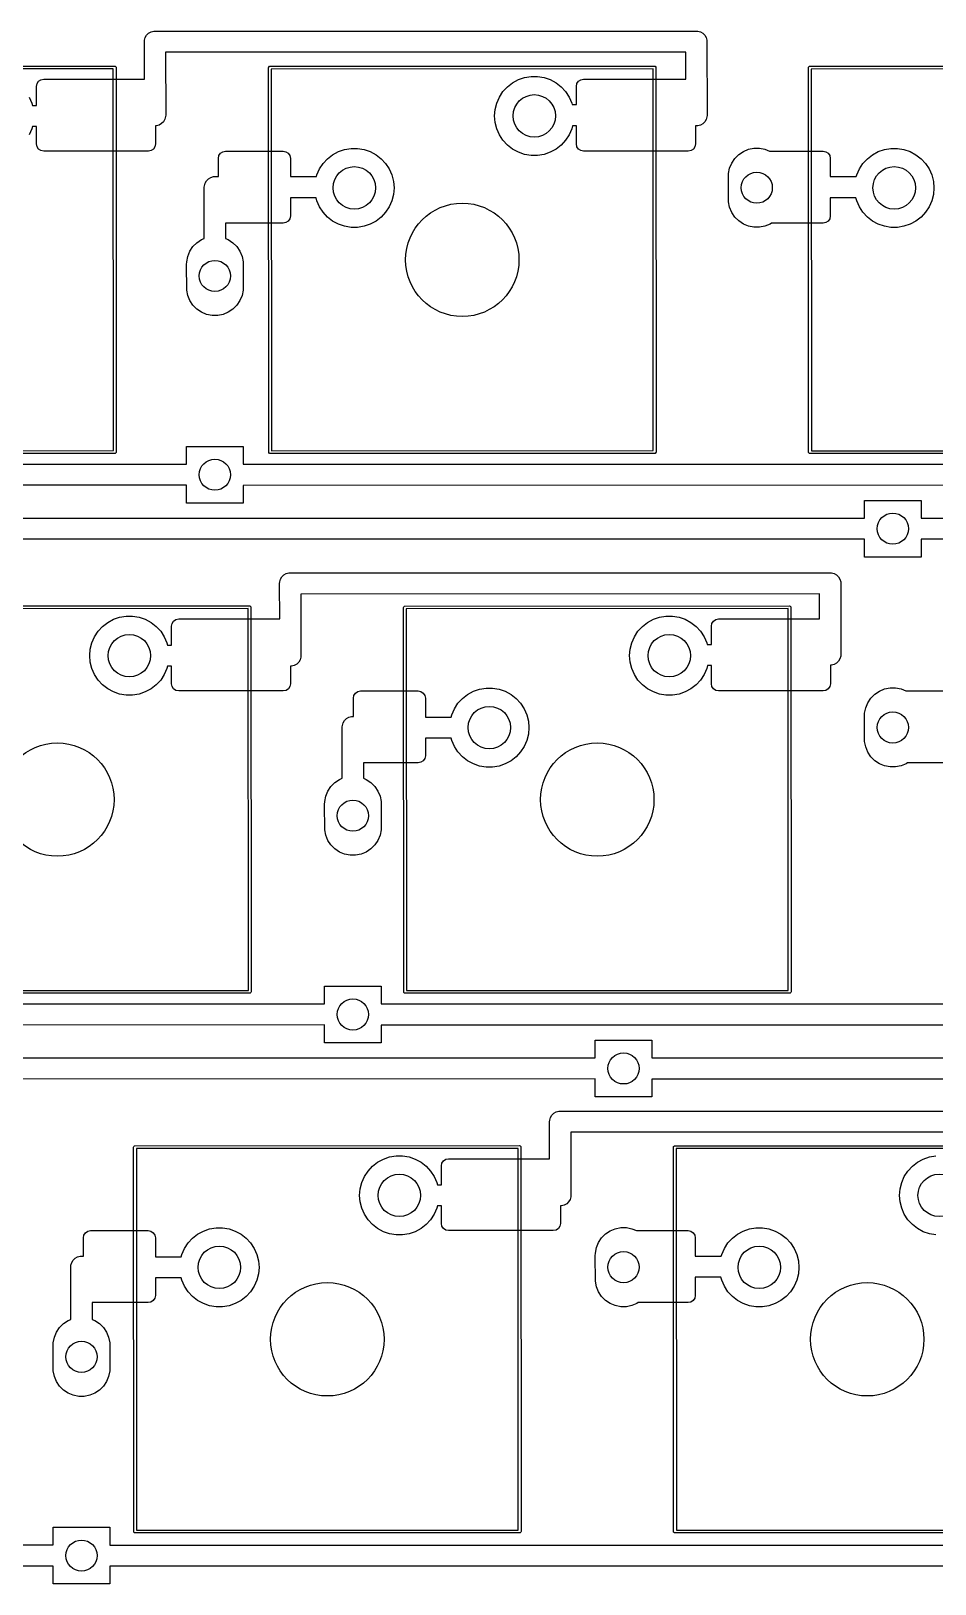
# Model space of a CAD drawing. Extents: x 12 to 499, y -206 to -17.
# Drawn here: x 262.6 to 294.5, y -113.8 to -59 of the extents above; entities that cross this region are included whole.
import ezdxf

# ---------------------------------------------------------------- set-up
doc = ezdxf.new("R2010")
doc.units = 0
doc.layers.add('BLACK', color=7, linetype='CONTINUOUS')

msp = doc.modelspace()

# ---------------------------------------------------------------- linework, layer by layer
at = {"layer": 'BLACK', "linetype": 'CONTINUOUS'}
for p, q in [((266.659603, -59.246494), (266.70855, -59.161714)), ((266.70855, -59.161714), (266.777772, -59.092492)), ((266.777772, -59.092492), (266.862552, -59.043545)), ((266.862552, -59.043545), (266.957111, -59.018208)), ((266.957111, -59.018208), (286.106058, -59.015)), ((286.106058, -59.015), (286.155005, -59.018208)), ((286.155005, -59.018208), (286.249564, -59.043545)), ((286.249564, -59.043545), (286.334344, -59.092492)), ((286.334344, -59.092492), (286.403566, -59.161714)), ((286.403566, -59.161714), (286.452513, -59.246494)), ((266.631058, -59.39), (266.634266, -59.341053)), ((266.632666, -60.715004), (266.631058, -59.39)), ((266.634266, -59.341053), (266.659603, -59.246494)), ((286.452513, -59.246494), (286.47785, -59.341053)), ((286.47785, -59.341053), (286.481058, -61.99)), ((251.991856, -60.25881), (265.58099, -60.255004)), ((265.58099, -60.255004), (265.600124, -60.25881)), ((265.600124, -60.25881), (265.627184, -60.28587)), ((265.627184, -60.28587), (265.63099, -73.875004)), ((285.731508, -59.761862), (267.378364, -59.764937)), ((267.378364, -59.764937), (267.381058, -61.985004)), ((271.01098, -60.305004), (271.014786, -60.28587)), ((271.014786, -60.28587), (271.041846, -60.25881)), ((271.041846, -60.25881), (284.63098, -60.255004)), ((284.63098, -60.255004), (284.650114, -60.25881)), ((284.650114, -60.25881), (284.677174, -60.28587)), ((284.677174, -60.28587), (284.68098, -73.875004)), ((285.732663, -60.715004), (285.731508, -59.761862)), ((290.06096, -60.305004), (290.064766, -60.28587)), ((290.064766, -60.28587), (290.091826, -60.25881)), ((290.091826, -60.25881), (303.68096, -60.255004)), ((265.531002, -60.351217), (252.057203, -60.354991)), ((262.841325, -60.871802), (262.896385, -60.789399)), ((262.896385, -60.789399), (262.978788, -60.734339)), ((262.978788, -60.734339), (263.07599, -60.715004)), ((263.07599, -60.715004), (266.632666, -60.715004)), ((265.534776, -73.825016), (265.531002, -60.351217)), ((271.014786, -73.894138), (271.01098, -60.305004)), ((284.580992, -60.351217), (271.107193, -60.354991)), ((271.107193, -60.354991), (271.110967, -73.82879)), ((279.437786, -60.979991), (279.620253, -60.837971)), ((279.620253, -60.837971), (279.823606, -60.727921)), ((279.823606, -60.727921), (280.0423, -60.652844)), ((280.0423, -60.652844), (280.270369, -60.614786)), ((280.270369, -60.614786), (280.501591, -60.614786)), ((280.501591, -60.614786), (280.72966, -60.652844)), ((280.72966, -60.652844), (280.948354, -60.727921)), ((280.948354, -60.727921), (281.151707, -60.837971)), ((281.151707, -60.837971), (281.334174, -60.979991)), ((281.891315, -60.871802), (281.946375, -60.789399)), ((281.946375, -60.789399), (282.028778, -60.734339)), ((282.028778, -60.734339), (282.12598, -60.715004)), ((282.12598, -60.715004), (285.732663, -60.715004)), ((284.584766, -73.825016), (284.580992, -60.351217)), ((290.064766, -73.894138), (290.06096, -60.305004)), ((303.630972, -60.351217), (290.157173, -60.354991)), ((290.157173, -60.354991), (290.160947, -73.82879)), ((262.567253, -61.343678), (262.660134, -61.555425)), ((262.82199, -60.969004), (262.841325, -60.871802)), ((262.82199, -61.636847), (262.82199, -60.969004)), ((279.061836, -61.555425), (279.154717, -61.343678)), ((279.154717, -61.343678), (279.281183, -61.150106)), ((279.281183, -61.150106), (279.437786, -60.979991)), ((281.334174, -60.979991), (281.490777, -61.150106)), ((281.490777, -61.150106), (281.617243, -61.343678)), ((281.617243, -61.343678), (281.710124, -61.555425)), ((281.87198, -60.969004), (281.891315, -60.871802)), ((281.87198, -61.61187), (281.87198, -60.969004)), ((262.660134, -61.555425), (262.680784, -61.636973)), ((262.680784, -61.636973), (262.82199, -61.636847)), ((278.98598, -62.010004), (279.005074, -61.779572)), ((279.005074, -61.779572), (279.061836, -61.555425)), ((281.710124, -61.555425), (281.724451, -61.612001)), ((281.724451, -61.612001), (281.87198, -61.61187)), ((262.660134, -62.464583), (262.567253, -62.67633)), ((262.680588, -62.383809), (262.660134, -62.464583)), ((262.82199, -62.383683), (262.680588, -62.383809)), ((262.82199, -63.001004), (262.82199, -62.383683)), ((267.055005, -62.356796), (267.02199, -62.356845)), ((267.02199, -62.356845), (267.02199, -63.001004)), ((267.149564, -62.331459), (267.055005, -62.356796)), ((267.234344, -62.282512), (267.149564, -62.331459)), ((267.303566, -62.21329), (267.234344, -62.282512)), ((267.352513, -62.12851), (267.303566, -62.21329)), ((267.37785, -62.033951), (267.352513, -62.12851)), ((267.381058, -61.985004), (267.37785, -62.033951)), ((279.005074, -62.240436), (278.98598, -62.010004)), ((279.061836, -62.464583), (279.005074, -62.240436)), ((279.154717, -62.67633), (279.061836, -62.464583)), ((281.710124, -62.464583), (281.617243, -62.67633)), ((281.736905, -62.358825), (281.710124, -62.464583)), ((281.87198, -62.358705), (281.736905, -62.358825)), ((281.87198, -63.001004), (281.87198, -62.358705)), ((286.155005, -62.361792), (286.07198, -62.361914)), ((286.07198, -62.361914), (286.07198, -63.001004)), ((286.249564, -62.336455), (286.155005, -62.361792)), ((286.334344, -62.287508), (286.249564, -62.336455)), ((286.403566, -62.218286), (286.334344, -62.287508)), ((286.452513, -62.133506), (286.403566, -62.218286)), ((286.47785, -62.038947), (286.452513, -62.133506)), ((286.481058, -61.99), (286.47785, -62.038947)), ((262.841325, -63.098206), (262.82199, -63.001004)), ((267.02199, -63.001004), (267.002655, -63.098206)), ((279.281183, -62.869902), (279.154717, -62.67633)), ((279.437786, -63.040017), (279.281183, -62.869902)), ((281.490777, -62.869902), (281.334174, -63.040017)), ((281.617243, -62.67633), (281.490777, -62.869902)), ((281.891315, -63.098206), (281.87198, -63.001004)), ((286.07198, -63.001004), (286.052645, -63.098206)), ((262.896385, -63.180609), (262.841325, -63.098206)), ((262.978788, -63.235669), (262.896385, -63.180609)), ((263.07599, -63.255004), (262.978788, -63.235669)), ((266.76799, -63.255004), (263.07599, -63.255004)), ((266.865192, -63.235669), (266.76799, -63.255004)), ((266.947595, -63.180609), (266.865192, -63.235669)), ((267.002655, -63.098206), (266.947595, -63.180609)), ((269.23998, -63.509004), (269.259315, -63.411802)), ((269.23998, -64.152827), (269.23998, -63.509004)), ((269.259315, -63.411802), (269.314375, -63.329399)), ((269.314375, -63.329399), (269.396778, -63.274339)), ((269.396778, -63.274339), (269.49398, -63.255004)), ((269.49398, -63.255004), (271.52598, -63.255004)), ((271.52598, -63.255004), (271.623182, -63.274339)), ((271.623182, -63.274339), (271.705585, -63.329399)), ((271.705585, -63.329399), (271.760645, -63.411802)), ((271.760645, -63.411802), (271.77998, -63.509004)), ((271.77998, -63.509004), (271.77998, -64.152028)), ((272.931183, -63.690106), (273.087786, -63.519991)), ((273.087786, -63.519991), (273.270253, -63.377971)), ((273.270253, -63.377971), (273.473606, -63.267921)), ((273.473606, -63.267921), (273.6923, -63.192844)), ((273.6923, -63.192844), (273.920369, -63.154786)), ((273.920369, -63.154786), (274.151591, -63.154786)), ((274.151591, -63.154786), (274.37966, -63.192844)), ((274.37966, -63.192844), (274.598354, -63.267921)), ((274.598354, -63.267921), (274.801707, -63.377971)), ((274.801707, -63.377971), (274.984174, -63.519991)), ((274.984174, -63.519991), (275.140777, -63.690106)), ((279.620253, -63.182037), (279.437786, -63.040017)), ((279.823606, -63.292087), (279.620253, -63.182037)), ((280.0423, -63.367164), (279.823606, -63.292087)), ((280.270369, -63.405222), (280.0423, -63.367164)), ((280.501591, -63.405222), (280.270369, -63.405222)), ((280.72966, -63.367164), (280.501591, -63.405222)), ((280.948354, -63.292087), (280.72966, -63.367164)), ((281.151707, -63.182037), (280.948354, -63.292087)), ((281.334174, -63.040017), (281.151707, -63.182037)), ((281.946375, -63.180609), (281.891315, -63.098206)), ((282.028778, -63.235669), (281.946375, -63.180609)), ((282.12598, -63.255004), (282.028778, -63.235669)), ((285.81798, -63.255004), (282.12598, -63.255004)), ((285.915182, -63.235669), (285.81798, -63.255004)), ((285.997585, -63.180609), (285.915182, -63.235669)), ((286.052645, -63.098206), (285.997585, -63.180609)), ((287.352537, -63.672603), (287.461448, -63.509607)), ((287.461448, -63.509607), (287.600065, -63.37099)), ((287.600065, -63.37099), (287.763061, -63.262079)), ((287.763061, -63.262079), (287.944173, -63.18706)), ((287.944173, -63.18706), (288.136441, -63.148815)), ((288.136441, -63.148815), (288.332475, -63.148815)), ((288.332475, -63.148815), (288.524743, -63.18706)), ((288.524743, -63.18706), (288.688774, -63.255004)), ((288.688774, -63.255004), (290.57596, -63.255004)), ((290.57596, -63.255004), (290.673162, -63.274339)), ((290.673162, -63.274339), (290.755565, -63.329399)), ((290.755565, -63.329399), (290.810625, -63.411802)), ((290.810625, -63.411802), (290.82996, -63.509004)), ((290.82996, -63.509004), (290.82996, -64.152028)), ((291.981163, -63.690106), (292.137766, -63.519991)), ((292.137766, -63.519991), (292.320233, -63.377971)), ((292.320233, -63.377971), (292.523586, -63.267921)), ((292.523586, -63.267921), (292.74228, -63.192844)), ((292.74228, -63.192844), (292.970349, -63.154786)), ((292.970349, -63.154786), (293.201571, -63.154786)), ((293.201571, -63.154786), (293.42964, -63.192844)), ((293.42964, -63.192844), (293.648334, -63.267921)), ((293.648334, -63.267921), (293.851687, -63.377971)), ((293.851687, -63.377971), (294.034154, -63.519991)), ((294.034154, -63.519991), (294.190757, -63.690106)), ((272.69771, -64.151204), (272.711836, -64.095425)), ((272.711836, -64.095425), (272.804717, -63.883678)), ((272.804717, -63.883678), (272.931183, -63.690106)), ((275.140777, -63.690106), (275.267243, -63.883678)), ((275.267243, -63.883678), (275.360124, -64.095425)), ((275.360124, -64.095425), (275.416886, -64.319572)), ((287.234458, -64.144), (287.239273, -64.045983)), ((287.239273, -64.045983), (287.277518, -63.853715)), ((287.277518, -63.853715), (287.352537, -63.672603)), ((291.74769, -64.151204), (291.761816, -64.095425)), ((291.761816, -64.095425), (291.854697, -63.883678)), ((291.854697, -63.883678), (291.981163, -63.690106)), ((294.190757, -63.690106), (294.317223, -63.883678)), ((294.317223, -63.883678), (294.410104, -64.095425)), ((294.410104, -64.095425), (294.466866, -64.319572)), ((268.741058, -64.525004), (268.744266, -64.476057)), ((268.742883, -66.336393), (268.741058, -64.525004)), ((268.744266, -64.476057), (268.769603, -64.381498)), ((268.769603, -64.381498), (268.81855, -64.296718)), ((268.81855, -64.296718), (268.887772, -64.227496)), ((268.887772, -64.227496), (268.972552, -64.178549)), ((268.972552, -64.178549), (269.067111, -64.153212)), ((269.067111, -64.153212), (269.23998, -64.152827)), ((271.77998, -64.152028), (272.69771, -64.151204)), ((275.416886, -64.319572), (275.43598, -64.550004)), ((275.43598, -64.550004), (275.416886, -64.780436)), ((287.239273, -65.042017), (287.234458, -64.144)), ((290.82996, -64.152028), (291.74769, -64.151204)), ((294.466866, -64.319572), (294.48596, -64.550004)), ((294.48596, -64.550004), (294.466866, -64.780436)), ((272.684858, -64.898052), (271.77998, -64.898864)), ((271.77998, -64.898864), (271.77998, -65.541004)), ((272.711836, -65.004583), (272.684858, -64.898052)), ((272.804717, -65.21633), (272.711836, -65.004583)), ((272.931183, -65.409902), (272.804717, -65.21633)), ((275.267243, -65.21633), (275.140777, -65.409902)), ((275.360124, -65.004583), (275.267243, -65.21633)), ((275.416886, -64.780436), (275.360124, -65.004583)), ((287.277518, -65.234285), (287.239273, -65.042017)), ((291.734838, -64.898052), (290.82996, -64.898864)), ((290.82996, -64.898864), (290.82996, -65.541004)), ((291.761816, -65.004583), (291.734838, -64.898052)), ((291.854697, -65.21633), (291.761816, -65.004583)), ((291.981163, -65.409902), (291.854697, -65.21633)), ((294.317223, -65.21633), (294.190757, -65.409902)), ((294.410104, -65.004583), (294.317223, -65.21633)), ((294.466866, -64.780436), (294.410104, -65.004583)), ((271.705585, -65.720609), (271.623182, -65.775669)), ((271.760645, -65.638206), (271.705585, -65.720609)), ((271.77998, -65.541004), (271.760645, -65.638206)), ((273.087786, -65.580017), (272.931183, -65.409902)), ((273.270253, -65.722037), (273.087786, -65.580017)), ((273.473606, -65.832087), (273.270253, -65.722037)), ((274.801707, -65.722037), (274.598354, -65.832087)), ((274.984174, -65.580017), (274.801707, -65.722037)), ((275.140777, -65.409902), (274.984174, -65.580017)), ((287.352537, -65.415397), (287.277518, -65.234285)), ((287.461448, -65.578393), (287.352537, -65.415397)), ((287.600065, -65.71701), (287.461448, -65.578393)), ((287.763061, -65.825921), (287.600065, -65.71701)), ((290.755565, -65.720609), (290.673162, -65.775669)), ((290.810625, -65.638206), (290.755565, -65.720609)), ((290.82996, -65.541004), (290.810625, -65.638206)), ((292.137766, -65.580017), (291.981163, -65.409902)), ((292.320233, -65.722037), (292.137766, -65.580017)), ((292.523586, -65.832087), (292.320233, -65.722037)), ((293.851687, -65.722037), (293.648334, -65.832087)), ((294.034154, -65.580017), (293.851687, -65.722037)), ((294.190757, -65.409902), (294.034154, -65.580017)), ((269.49398, -65.795004), (269.489178, -65.794048)), ((269.489178, -65.794048), (269.489725, -66.336598)), ((271.52598, -65.795004), (269.49398, -65.795004)), ((271.623182, -65.775669), (271.52598, -65.795004)), ((273.6923, -65.907164), (273.473606, -65.832087)), ((273.920369, -65.945222), (273.6923, -65.907164)), ((274.151591, -65.945222), (273.920369, -65.945222)), ((274.37966, -65.907164), (274.151591, -65.945222)), ((274.598354, -65.832087), (274.37966, -65.907164)), ((287.944173, -65.90094), (287.763061, -65.825921)), ((288.136441, -65.939185), (287.944173, -65.90094)), ((288.332475, -65.939185), (288.136441, -65.939185)), ((288.524743, -65.90094), (288.332475, -65.939185)), ((288.705855, -65.825921), (288.524743, -65.90094)), ((288.752125, -65.795004), (288.705855, -65.825921)), ((290.57596, -65.795004), (288.752125, -65.795004)), ((290.673162, -65.775669), (290.57596, -65.795004)), ((292.74228, -65.907164), (292.523586, -65.832087)), ((292.970349, -65.945222), (292.74228, -65.907164)), ((293.201571, -65.945222), (292.970349, -65.945222)), ((293.42964, -65.907164), (293.201571, -65.945222)), ((293.648334, -65.832087), (293.42964, -65.907164)), ((268.159118, -66.968715), (268.234137, -66.787603)), ((268.234137, -66.787603), (268.343048, -66.624607)), ((268.343048, -66.624607), (268.481665, -66.48599)), ((268.481665, -66.48599), (268.644661, -66.377079)), ((268.644661, -66.377079), (268.742883, -66.336393)), ((269.489725, -66.336598), (269.587455, -66.377079)), ((269.587455, -66.377079), (269.750451, -66.48599)), ((269.750451, -66.48599), (269.889068, -66.624607)), ((269.889068, -66.624607), (269.997979, -66.787603)), ((269.997979, -66.787603), (270.072998, -66.968715)), ((268.116058, -67.259), (268.120873, -67.160983)), ((268.120873, -68.157017), (268.116058, -67.259)), ((268.120873, -67.160983), (268.159118, -66.968715)), ((270.072998, -66.968715), (270.111243, -67.160983)), ((270.111243, -67.160983), (270.116058, -68.059)), ((268.159118, -68.349285), (268.120873, -68.157017)), ((268.234137, -68.530397), (268.159118, -68.349285)), ((270.072998, -68.349285), (269.997979, -68.530397)), ((270.111243, -68.157017), (270.072998, -68.349285)), ((270.116058, -68.059), (270.111243, -68.157017)), ((268.343048, -68.693393), (268.234137, -68.530397)), ((268.481665, -68.83201), (268.343048, -68.693393)), ((268.644661, -68.940921), (268.481665, -68.83201)), ((268.825773, -69.01594), (268.644661, -68.940921)), ((269.018041, -69.054185), (268.825773, -69.01594)), ((269.214075, -69.054185), (269.018041, -69.054185)), ((269.406343, -69.01594), (269.214075, -69.054185)), ((269.587455, -68.940921), (269.406343, -69.01594)), ((269.750451, -68.83201), (269.587455, -68.940921)), ((269.889068, -68.693393), (269.750451, -68.83201)), ((269.997979, -68.530397), (269.889068, -68.693393)), ((265.600124, -73.921198), (252.01099, -73.925004)), ((252.060977, -73.82879), (265.534776, -73.825016)), ((265.627184, -73.894138), (265.600124, -73.921198)), ((265.63099, -73.875004), (265.627184, -73.894138)), ((268.116058, -74.299083), (268.116058, -73.674)), ((268.116058, -73.674), (270.116058, -73.674)), ((270.116058, -73.674), (270.116058, -74.302119)), ((271.041846, -73.921198), (271.014786, -73.894138)), ((271.06098, -73.925004), (271.041846, -73.921198)), ((284.650114, -73.921198), (271.06098, -73.925004)), ((271.110967, -73.82879), (284.584766, -73.825016)), ((284.677174, -73.894138), (284.650114, -73.921198)), ((284.68098, -73.875004), (284.677174, -73.894138)), ((290.091826, -73.921198), (290.064766, -73.894138)), ((290.11096, -73.925004), (290.091826, -73.921198)), ((303.700094, -73.921198), (290.11096, -73.925004)), ((290.160947, -73.82879), (303.634746, -73.825016)), ((231.932058, -74.302119), (268.116058, -74.299083)), ((270.116058, -74.302119), (306.233658, -74.299084)), ((268.116058, -75.04588), (231.932058, -75.048916)), ((268.116058, -75.674), (268.116058, -75.04588)), ((306.233658, -75.04588), (270.116058, -75.048915)), ((270.116058, -75.048915), (270.116058, -75.674)), ((292.035058, -76.204084), (292.035058, -75.579)), ((292.035058, -75.579), (294.035058, -75.579)), ((294.035058, -75.579), (294.035058, -76.207119)), ((270.116058, -75.674), (268.116058, -75.674)), ((255.935058, -76.207119), (292.035058, -76.204084)), ((294.035058, -76.207119), (330.109658, -76.204084)), ((292.035058, -76.95088), (255.935058, -76.953915)), ((292.035058, -77.579), (292.035058, -76.95088)), ((330.109658, -76.95088), (294.035058, -76.953915)), ((294.035058, -76.953915), (294.035058, -77.579)), ((294.035058, -77.579), (292.035058, -77.579)), ((271.403466, -78.460453), (271.428803, -78.365894)), ((271.428803, -78.365894), (271.47775, -78.281114)), ((271.47775, -78.281114), (271.546972, -78.211892)), ((271.546972, -78.211892), (271.631752, -78.162945)), ((271.631752, -78.162945), (271.726311, -78.137608)), ((271.726311, -78.137608), (290.825258, -78.1344)), ((290.825258, -78.1344), (290.874205, -78.137608)), ((290.874205, -78.137608), (290.968764, -78.162945)), ((290.968764, -78.162945), (291.053544, -78.211892)), ((291.053544, -78.211892), (291.122766, -78.281114)), ((291.122766, -78.281114), (291.171713, -78.365894)), ((291.171713, -78.365894), (291.19705, -78.460453)), ((271.400258, -78.5094), (271.403466, -78.460453)), ((271.401807, -79.764994), (271.400258, -78.5094)), ((290.450723, -78.881263), (272.147573, -78.884337)), ((272.147573, -78.884337), (272.150258, -81.059994)), ((290.451829, -79.764994), (290.450723, -78.881263)), ((291.19705, -78.460453), (291.200258, -81.024)), ((256.754336, -79.3088), (270.34347, -79.304994)), ((270.293482, -79.401207), (256.819683, -79.404981)), ((270.297256, -92.875006), (270.293482, -79.401207)), ((270.34347, -79.304994), (270.362604, -79.3088)), ((270.362604, -79.3088), (270.389664, -79.33586)), ((270.389664, -79.33586), (270.39347, -92.924994)), ((275.77346, -79.354994), (275.777266, -79.33586)), ((275.777266, -92.944128), (275.77346, -79.354994)), ((275.777266, -79.33586), (275.804326, -79.3088)), ((275.804326, -79.3088), (289.39346, -79.304994)), ((289.343472, -79.401207), (275.869673, -79.404981)), ((275.869673, -79.404981), (275.873447, -92.87878)), ((289.347246, -92.875006), (289.343472, -79.401207)), ((289.39346, -79.304994), (289.412594, -79.3088)), ((289.412594, -79.3088), (289.439654, -79.33586)), ((289.439654, -79.33586), (289.44346, -92.924994)), ((265.150276, -80.029981), (265.332743, -79.887961)), ((265.332743, -79.887961), (265.536096, -79.777911)), ((265.536096, -79.777911), (265.75479, -79.702834)), ((265.75479, -79.702834), (265.982859, -79.664776)), ((265.982859, -79.664776), (266.214081, -79.664776)), ((266.214081, -79.664776), (266.44215, -79.702834)), ((266.44215, -79.702834), (266.660844, -79.777911)), ((266.660844, -79.777911), (266.864197, -79.887961)), ((266.864197, -79.887961), (267.046664, -80.029981)), ((267.58447, -80.018994), (267.603805, -79.921792)), ((267.58447, -80.687342), (267.58447, -80.018994)), ((267.603805, -79.921792), (267.658865, -79.839389)), ((267.658865, -79.839389), (267.741268, -79.784329)), ((267.741268, -79.784329), (267.83847, -79.764994)), ((267.83847, -79.764994), (271.401807, -79.764994)), ((284.200266, -80.029981), (284.382733, -79.887961)), ((284.382733, -79.887961), (284.586086, -79.777911)), ((284.586086, -79.777911), (284.80478, -79.702834)), ((284.80478, -79.702834), (285.032849, -79.664776)), ((285.032849, -79.664776), (285.264071, -79.664776)), ((285.264071, -79.664776), (285.49214, -79.702834)), ((285.49214, -79.702834), (285.710834, -79.777911)), ((285.710834, -79.777911), (285.914187, -79.887961)), ((285.914187, -79.887961), (286.096654, -80.029981)), ((286.63446, -80.018994), (286.653795, -79.921792)), ((286.63446, -80.66186), (286.63446, -80.018994)), ((286.653795, -79.921792), (286.708855, -79.839389)), ((286.708855, -79.839389), (286.791258, -79.784329)), ((286.791258, -79.784329), (286.88846, -79.764994)), ((286.88846, -79.764994), (290.451829, -79.764994)), ((264.774326, -80.605415), (264.867207, -80.393668)), ((264.867207, -80.393668), (264.993673, -80.200096)), ((264.993673, -80.200096), (265.150276, -80.029981)), ((267.046664, -80.029981), (267.203267, -80.200096)), ((267.203267, -80.200096), (267.329733, -80.393668)), ((267.329733, -80.393668), (267.422614, -80.605415)), ((283.824316, -80.605415), (283.917197, -80.393668)), ((283.917197, -80.393668), (284.043663, -80.200096)), ((284.043663, -80.200096), (284.200266, -80.029981)), ((286.096654, -80.029981), (286.253257, -80.200096)), ((286.253257, -80.200096), (286.379723, -80.393668)), ((286.379723, -80.393668), (286.472604, -80.605415)), ((264.69847, -81.059994), (264.717564, -80.829562)), ((264.717564, -81.290426), (264.69847, -81.059994)), ((264.717564, -80.829562), (264.774326, -80.605415)), ((267.422614, -80.605415), (267.44338, -80.687421)), ((267.44338, -80.687421), (267.58447, -80.687342)), ((272.14705, -81.108941), (272.121713, -81.2035)), ((272.150258, -81.059994), (272.14705, -81.108941)), ((283.74846, -81.059994), (283.767554, -80.829562)), ((283.767554, -81.290426), (283.74846, -81.059994)), ((283.767554, -80.829562), (283.824316, -80.605415)), ((286.472604, -80.605415), (286.486931, -80.661991)), ((286.486931, -80.661991), (286.63446, -80.66186)), ((291.19705, -81.072947), (291.171713, -81.167506)), ((291.200258, -81.024), (291.19705, -81.072947)), ((264.774326, -81.514573), (264.717564, -81.290426)), ((264.867207, -81.72632), (264.774326, -81.514573)), ((267.422614, -81.514573), (267.329733, -81.72632)), ((267.442956, -81.43424), (267.422614, -81.514573)), ((267.58447, -81.434161), (267.442956, -81.43424)), ((267.58447, -82.050994), (267.58447, -81.434161)), ((271.824205, -81.431786), (271.78447, -81.431808)), ((271.78447, -81.431808), (271.78447, -82.050994)), ((271.918764, -81.406449), (271.824205, -81.431786)), ((272.003544, -81.357502), (271.918764, -81.406449)), ((272.072766, -81.28828), (272.003544, -81.357502)), ((272.121713, -81.2035), (272.072766, -81.28828)), ((283.824316, -81.514573), (283.767554, -81.290426)), ((283.917197, -81.72632), (283.824316, -81.514573)), ((286.472604, -81.514573), (286.379723, -81.72632)), ((286.499385, -81.408815), (286.472604, -81.514573)), ((286.63446, -81.408695), (286.499385, -81.408815)), ((286.63446, -82.050994), (286.63446, -81.408695)), ((290.874205, -81.395792), (290.83446, -81.395851)), ((290.83446, -81.395851), (290.83446, -82.050994)), ((290.968764, -81.370455), (290.874205, -81.395792)), ((291.053544, -81.321508), (290.968764, -81.370455)), ((291.122766, -81.252286), (291.053544, -81.321508)), ((291.171713, -81.167506), (291.122766, -81.252286)), ((264.993673, -81.919892), (264.867207, -81.72632)), ((265.150276, -82.090007), (264.993673, -81.919892)), ((265.332743, -82.232027), (265.150276, -82.090007)), ((267.046664, -82.090007), (266.864197, -82.232027)), ((267.203267, -81.919892), (267.046664, -82.090007)), ((267.329733, -81.72632), (267.203267, -81.919892)), ((267.603805, -82.148196), (267.58447, -82.050994)), ((267.658865, -82.230599), (267.603805, -82.148196)), ((271.765135, -82.148196), (271.710075, -82.230599)), ((271.78447, -82.050994), (271.765135, -82.148196)), ((278.45478, -82.242834), (278.682849, -82.204776)), ((278.682849, -82.204776), (278.914071, -82.204776)), ((278.914071, -82.204776), (279.14214, -82.242834)), ((284.043663, -81.919892), (283.917197, -81.72632)), ((284.200266, -82.090007), (284.043663, -81.919892)), ((284.382733, -82.232027), (284.200266, -82.090007)), ((286.096654, -82.090007), (285.914187, -82.232027)), ((286.253257, -81.919892), (286.096654, -82.090007)), ((286.379723, -81.72632), (286.253257, -81.919892)), ((286.653795, -82.148196), (286.63446, -82.050994)), ((286.708855, -82.230599), (286.653795, -82.148196)), ((290.815125, -82.148196), (290.760065, -82.230599)), ((290.83446, -82.050994), (290.815125, -82.148196)), ((292.744773, -82.23706), (292.937041, -82.198815)), ((292.937041, -82.198815), (293.133075, -82.198815)), ((293.133075, -82.198815), (293.325343, -82.23706)), ((265.536096, -82.342077), (265.332743, -82.232027)), ((265.75479, -82.417154), (265.536096, -82.342077)), ((265.982859, -82.455212), (265.75479, -82.417154)), ((266.214081, -82.455212), (265.982859, -82.455212)), ((266.44215, -82.417154), (266.214081, -82.455212)), ((266.660844, -82.342077), (266.44215, -82.417154)), ((266.864197, -82.232027), (266.660844, -82.342077)), ((267.741268, -82.285659), (267.658865, -82.230599)), ((267.83847, -82.304994), (267.741268, -82.285659)), ((271.53047, -82.304994), (267.83847, -82.304994)), ((271.627672, -82.285659), (271.53047, -82.304994)), ((271.710075, -82.230599), (271.627672, -82.285659)), ((274.00246, -82.558994), (274.021795, -82.461792)), ((274.00246, -83.203042), (274.00246, -82.558994)), ((274.021795, -82.461792), (274.076855, -82.379389)), ((274.076855, -82.379389), (274.159258, -82.324329)), ((274.159258, -82.324329), (274.25646, -82.304994)), ((274.25646, -82.304994), (276.28846, -82.304994)), ((276.28846, -82.304994), (276.385662, -82.324329)), ((276.385662, -82.324329), (276.468065, -82.379389)), ((276.468065, -82.379389), (276.523125, -82.461792)), ((276.523125, -82.461792), (276.54246, -82.558994)), ((276.54246, -82.558994), (276.54246, -83.227018)), ((277.567197, -82.933668), (277.693663, -82.740096)), ((277.693663, -82.740096), (277.850266, -82.569981)), ((277.850266, -82.569981), (278.032733, -82.427961)), ((278.032733, -82.427961), (278.236086, -82.317911)), ((278.236086, -82.317911), (278.45478, -82.242834)), ((279.14214, -82.242834), (279.360834, -82.317911)), ((279.360834, -82.317911), (279.564187, -82.427961)), ((279.564187, -82.427961), (279.746654, -82.569981)), ((279.746654, -82.569981), (279.903257, -82.740096)), ((279.903257, -82.740096), (280.029723, -82.933668)), ((284.586086, -82.342077), (284.382733, -82.232027)), ((284.80478, -82.417154), (284.586086, -82.342077)), ((285.032849, -82.455212), (284.80478, -82.417154)), ((285.264071, -82.455212), (285.032849, -82.455212)), ((285.49214, -82.417154), (285.264071, -82.455212)), ((285.710834, -82.342077), (285.49214, -82.417154)), ((285.914187, -82.232027), (285.710834, -82.342077)), ((286.791258, -82.285659), (286.708855, -82.230599)), ((286.88846, -82.304994), (286.791258, -82.285659)), ((290.58046, -82.304994), (286.88846, -82.304994)), ((290.677662, -82.285659), (290.58046, -82.304994)), ((290.760065, -82.230599), (290.677662, -82.285659)), ((292.078118, -82.903715), (292.153137, -82.722603)), ((292.153137, -82.722603), (292.262048, -82.559607)), ((292.262048, -82.559607), (292.400665, -82.42099)), ((292.400665, -82.42099), (292.563661, -82.312079)), ((292.563661, -82.312079), (292.744773, -82.23706)), ((293.325343, -82.23706), (293.48935, -82.304994)), ((293.48935, -82.304994), (295.33844, -82.304994)), ((273.68755, -83.346708), (273.756772, -83.277486)), ((273.756772, -83.277486), (273.841552, -83.228539)), ((273.841552, -83.228539), (273.936111, -83.203202)), ((273.936111, -83.203202), (274.00246, -83.203042)), ((276.54246, -83.227018), (277.453858, -83.2262)), ((277.453858, -83.2262), (277.474316, -83.145415)), ((277.474316, -83.145415), (277.567197, -82.933668)), ((280.029723, -82.933668), (280.122604, -83.145415)), ((280.122604, -83.145415), (280.179366, -83.369562)), ((292.035058, -83.194), (292.039873, -83.095983)), ((292.039873, -84.092017), (292.035058, -83.194)), ((292.039873, -83.095983), (292.078118, -82.903715)), ((273.610058, -83.574994), (273.613266, -83.526047)), ((273.611883, -85.386393), (273.610058, -83.574994)), ((273.613266, -83.526047), (273.638603, -83.431488)), ((273.638603, -83.431488), (273.68755, -83.346708)), ((280.179366, -83.830426), (280.122604, -84.054573)), ((280.179366, -83.369562), (280.19846, -83.599994)), ((280.19846, -83.599994), (280.179366, -83.830426)), ((277.453668, -83.973036), (276.54246, -83.973854)), ((276.54246, -83.973854), (276.54246, -84.590994)), ((277.474316, -84.054573), (277.453668, -83.973036)), ((277.567197, -84.26632), (277.474316, -84.054573)), ((277.693663, -84.459892), (277.567197, -84.26632)), ((280.029723, -84.26632), (279.903257, -84.459892)), ((280.122604, -84.054573), (280.029723, -84.26632)), ((292.078118, -84.284285), (292.039873, -84.092017)), ((292.153137, -84.465397), (292.078118, -84.284285)), ((276.28846, -84.844994), (274.358179, -84.844994)), ((274.358179, -84.844994), (274.358725, -85.386598)), ((276.385662, -84.825659), (276.28846, -84.844994)), ((276.468065, -84.770599), (276.385662, -84.825659)), ((276.523125, -84.688196), (276.468065, -84.770599)), ((276.54246, -84.590994), (276.523125, -84.688196)), ((277.850266, -84.630007), (277.693663, -84.459892)), ((278.032733, -84.772027), (277.850266, -84.630007)), ((278.236086, -84.882077), (278.032733, -84.772027)), ((278.45478, -84.957154), (278.236086, -84.882077)), ((279.360834, -84.882077), (279.14214, -84.957154)), ((279.564187, -84.772027), (279.360834, -84.882077)), ((279.746654, -84.630007), (279.564187, -84.772027)), ((279.903257, -84.459892), (279.746654, -84.630007)), ((292.262048, -84.628393), (292.153137, -84.465397)), ((292.400665, -84.76701), (292.262048, -84.628393)), ((292.563661, -84.875921), (292.400665, -84.76701)), ((292.744773, -84.95094), (292.563661, -84.875921)), ((292.937041, -84.989185), (292.744773, -84.95094)), ((293.325343, -84.95094), (293.133075, -84.989185)), ((293.506455, -84.875921), (293.325343, -84.95094)), ((293.55274, -84.844994), (293.506455, -84.875921)), ((295.33844, -84.844994), (293.55274, -84.844994)), ((273.350665, -85.53599), (273.513661, -85.427079)), ((273.513661, -85.427079), (273.611883, -85.386393)), ((274.358725, -85.386598), (274.456455, -85.427079)), ((274.456455, -85.427079), (274.619451, -85.53599)), ((278.682849, -84.995212), (278.45478, -84.957154)), ((278.914071, -84.995212), (278.682849, -84.995212)), ((279.14214, -84.957154), (278.914071, -84.995212)), ((293.133075, -84.989185), (292.937041, -84.989185)), ((272.989873, -86.210983), (273.028118, -86.018715)), ((273.028118, -86.018715), (273.103137, -85.837603)), ((273.103137, -85.837603), (273.212048, -85.674607)), ((273.212048, -85.674607), (273.350665, -85.53599)), ((274.619451, -85.53599), (274.758068, -85.674607)), ((274.758068, -85.674607), (274.866979, -85.837603)), ((274.866979, -85.837603), (274.941998, -86.018715)), ((274.941998, -86.018715), (274.980243, -86.210983)), ((272.985058, -86.309), (272.989873, -86.210983)), ((272.989873, -87.207017), (272.985058, -86.309)), ((274.980243, -86.210983), (274.985058, -87.109)), ((274.985058, -87.109), (274.980243, -87.207017)), ((273.028118, -87.399285), (272.989873, -87.207017)), ((273.103137, -87.580397), (273.028118, -87.399285)), ((273.212048, -87.743393), (273.103137, -87.580397)), ((274.866979, -87.580397), (274.758068, -87.743393)), ((274.941998, -87.399285), (274.866979, -87.580397)), ((274.980243, -87.207017), (274.941998, -87.399285)), ((273.350665, -87.88201), (273.212048, -87.743393)), ((273.513661, -87.990921), (273.350665, -87.88201)), ((273.694773, -88.06594), (273.513661, -87.990921)), ((273.887041, -88.104185), (273.694773, -88.06594)), ((274.083075, -88.104185), (273.887041, -88.104185)), ((274.275343, -88.06594), (274.083075, -88.104185)), ((274.456455, -87.990921), (274.275343, -88.06594)), ((274.619451, -87.88201), (274.456455, -87.990921)), ((274.758068, -87.743393), (274.619451, -87.88201)), ((270.362604, -92.971188), (256.77347, -92.974994)), ((256.823457, -92.87878), (270.297256, -92.875006)), ((270.389664, -92.944128), (270.362604, -92.971188)), ((270.39347, -92.924994), (270.389664, -92.944128)), ((272.985058, -93.349083), (272.985058, -92.724)), ((272.985058, -92.724), (274.985058, -92.724)), ((274.985058, -92.724), (274.985058, -93.352118)), ((275.804326, -92.971188), (275.777266, -92.944128)), ((275.82346, -92.974994), (275.804326, -92.971188)), ((289.412594, -92.971188), (275.82346, -92.974994)), ((275.873447, -92.87878), (289.347246, -92.875006)), ((289.439654, -92.944128), (289.412594, -92.971188)), ((289.44346, -92.924994), (289.439654, -92.944128)), ((236.885058, -93.352109), (272.985058, -93.349083)), ((274.985058, -93.352118), (310.704058, -93.349084)), ((272.985058, -94.095879), (236.885058, -94.098905)), ((272.985058, -94.724), (272.985058, -94.095879)), ((310.704058, -94.095881), (274.985058, -94.098915)), ((274.985058, -94.098915), (274.985058, -94.724)), ((274.985058, -94.724), (272.985058, -94.724)), ((282.535458, -95.254084), (282.535458, -94.629)), ((282.535458, -94.629), (284.535458, -94.629)), ((284.535458, -94.629), (284.535458, -95.257119)), ((246.435458, -95.257119), (282.535458, -95.254084)), ((284.535458, -95.257119), (320.610058, -95.254084)), ((282.535458, -96.00088), (246.435458, -96.003915)), ((282.535458, -96.629), (282.535458, -96.00088)), ((320.610058, -96.00088), (284.535458, -96.003915)), ((284.535458, -96.003915), (284.535458, -96.629)), ((284.535458, -96.629), (282.535458, -96.629)), ((280.925258, -97.5086), (280.928466, -97.459653)), ((280.926839, -98.814999), (280.925258, -97.5086)), ((280.928466, -97.459653), (280.953803, -97.365094)), ((280.953803, -97.365094), (281.00275, -97.280314)), ((281.00275, -97.280314), (281.071972, -97.211092)), ((281.071972, -97.211092), (281.156752, -97.162145)), ((281.156752, -97.162145), (281.251311, -97.136808)), ((281.251311, -97.136808), (300.299458, -97.1336)), ((299.924912, -97.880463), (281.672563, -97.883537)), ((281.672563, -97.883537), (281.675258, -100.109999)), ((266.24849, -98.404999), (266.252296, -98.385865)), ((266.252296, -111.994133), (266.24849, -98.404999)), ((266.252296, -98.385865), (266.279356, -98.358805)), ((266.279356, -98.358805), (279.86849, -98.354999)), ((279.818502, -98.451212), (266.344703, -98.454986)), ((266.344703, -98.454986), (266.348477, -111.928785)), ((279.822276, -111.925011), (279.818502, -98.451212)), ((279.86849, -98.354999), (279.887624, -98.358805)), ((279.887624, -98.358805), (279.914684, -98.385865)), ((279.914684, -98.385865), (279.91849, -111.974999)), ((285.29848, -98.404999), (285.302286, -98.385865)), ((285.302286, -111.994133), (285.29848, -98.404999)), ((285.302286, -98.385865), (285.329346, -98.358805)), ((285.329346, -98.358805), (298.91848, -98.354999)), ((298.868492, -98.451212), (285.394693, -98.454986)), ((285.394693, -98.454986), (285.398467, -111.928785)), ((274.518693, -99.250101), (274.675296, -99.079986)), ((274.675296, -99.079986), (274.857763, -98.937966)), ((274.857763, -98.937966), (275.061116, -98.827916)), ((275.061116, -98.827916), (275.27981, -98.752839)), ((275.27981, -98.752839), (275.507879, -98.714781)), ((275.507879, -98.714781), (275.739101, -98.714781)), ((275.739101, -98.714781), (275.96717, -98.752839)), ((275.96717, -98.752839), (276.185864, -98.827916)), ((276.185864, -98.827916), (276.389217, -98.937966)), ((276.389217, -98.937966), (276.571684, -99.079986)), ((276.571684, -99.079986), (276.728287, -99.250101)), ((277.10949, -99.068999), (277.128825, -98.971797)), ((277.10949, -99.737347), (277.10949, -99.068999)), ((277.128825, -98.971797), (277.183885, -98.889394)), ((277.183885, -98.889394), (277.266288, -98.834334)), ((277.266288, -98.834334), (277.36349, -98.814999)), ((277.36349, -98.814999), (280.926839, -98.814999)), ((293.568683, -99.250101), (293.725286, -99.079986)), ((293.725286, -99.079986), (293.907753, -98.937966)), ((293.907753, -98.937966), (294.111106, -98.827916)), ((294.111106, -98.827916), (294.3298, -98.752839)), ((294.3298, -98.752839), (294.557869, -98.714781)), ((274.242584, -99.879567), (274.299346, -99.65542)), ((274.299346, -99.65542), (274.392227, -99.443673)), ((274.392227, -99.443673), (274.518693, -99.250101)), ((276.728287, -99.250101), (276.854753, -99.443673)), ((276.854753, -99.443673), (276.947634, -99.65542)), ((276.947634, -99.65542), (276.9684, -99.737426)), ((276.9684, -99.737426), (277.10949, -99.737347)), ((293.292574, -99.879567), (293.349336, -99.65542)), ((293.349336, -99.65542), (293.442217, -99.443673)), ((293.442217, -99.443673), (293.568683, -99.250101)), ((274.22349, -100.109999), (274.242584, -99.879567)), ((274.242584, -100.340431), (274.22349, -100.109999)), ((281.646713, -100.253505), (281.597766, -100.338285)), ((281.67205, -100.158946), (281.646713, -100.253505)), ((281.675258, -100.109999), (281.67205, -100.158946)), ((293.27348, -100.109999), (293.292574, -99.879567)), ((293.292574, -100.340431), (293.27348, -100.109999)), ((274.299346, -100.564578), (274.242584, -100.340431)), ((274.392227, -100.776325), (274.299346, -100.564578)), ((274.518693, -100.969897), (274.392227, -100.776325)), ((276.854753, -100.776325), (276.728287, -100.969897)), ((276.947634, -100.564578), (276.854753, -100.776325)), ((276.967976, -100.484245), (276.947634, -100.564578)), ((277.10949, -100.484166), (276.967976, -100.484245)), ((277.10949, -101.100999), (277.10949, -100.484166)), ((281.349205, -100.481791), (281.30949, -100.481813)), ((281.30949, -100.481813), (281.30949, -101.100999)), ((281.443764, -100.456454), (281.349205, -100.481791)), ((281.528544, -100.407507), (281.443764, -100.456454)), ((281.597766, -100.338285), (281.528544, -100.407507)), ((293.349336, -100.564578), (293.292574, -100.340431)), ((293.442217, -100.776325), (293.349336, -100.564578)), ((293.568683, -100.969897), (293.442217, -100.776325)), ((264.551885, -101.429394), (264.634288, -101.374334)), ((264.634288, -101.374334), (264.73149, -101.354999)), ((264.73149, -101.354999), (266.76349, -101.354999)), ((266.76349, -101.354999), (266.860692, -101.374334)), ((266.860692, -101.374334), (266.943095, -101.429394)), ((268.507763, -101.477966), (268.711116, -101.367916)), ((268.711116, -101.367916), (268.92981, -101.292839)), ((268.92981, -101.292839), (269.157879, -101.254781)), ((269.157879, -101.254781), (269.389101, -101.254781)), ((269.389101, -101.254781), (269.61717, -101.292839)), ((269.61717, -101.292839), (269.835864, -101.367916)), ((269.835864, -101.367916), (270.039217, -101.477966)), ((274.675296, -101.140012), (274.518693, -100.969897)), ((274.857763, -101.282032), (274.675296, -101.140012)), ((275.061116, -101.392082), (274.857763, -101.282032)), ((275.27981, -101.467159), (275.061116, -101.392082)), ((276.185864, -101.392082), (275.96717, -101.467159)), ((276.389217, -101.282032), (276.185864, -101.392082)), ((276.571684, -101.140012), (276.389217, -101.282032)), ((276.728287, -100.969897), (276.571684, -101.140012)), ((277.128825, -101.198201), (277.10949, -101.100999)), ((277.183885, -101.280604), (277.128825, -101.198201)), ((277.266288, -101.335664), (277.183885, -101.280604)), ((277.36349, -101.354999), (277.266288, -101.335664)), ((281.05549, -101.354999), (277.36349, -101.354999)), ((281.152692, -101.335664), (281.05549, -101.354999)), ((281.235095, -101.280604), (281.152692, -101.335664)), ((281.290155, -101.198201), (281.235095, -101.280604)), ((281.30949, -101.100999), (281.290155, -101.198201)), ((282.901065, -101.47099), (283.064061, -101.362079)), ((283.064061, -101.362079), (283.245173, -101.28706)), ((283.245173, -101.28706), (283.437441, -101.248815)), ((283.437441, -101.248815), (283.633475, -101.248815)), ((283.633475, -101.248815), (283.825743, -101.28706)), ((283.825743, -101.28706), (283.989762, -101.354999)), ((283.989762, -101.354999), (285.81348, -101.354999)), ((285.81348, -101.354999), (285.910682, -101.374334)), ((285.910682, -101.374334), (285.993085, -101.429394)), ((287.557753, -101.477966), (287.761106, -101.367916)), ((287.761106, -101.367916), (287.9798, -101.292839)), ((287.9798, -101.292839), (288.207869, -101.254781)), ((288.207869, -101.254781), (288.439091, -101.254781)), ((288.439091, -101.254781), (288.66716, -101.292839)), ((288.66716, -101.292839), (288.885854, -101.367916)), ((288.885854, -101.367916), (289.089207, -101.477966)), ((293.725286, -101.140012), (293.568683, -100.969897)), ((293.907753, -101.282032), (293.725286, -101.140012)), ((294.111106, -101.392082), (293.907753, -101.282032)), ((294.3298, -101.467159), (294.111106, -101.392082)), ((264.47749, -101.608999), (264.496825, -101.511797)), ((264.47749, -102.252936), (264.47749, -101.608999)), ((264.496825, -101.511797), (264.551885, -101.429394)), ((266.943095, -101.429394), (266.998155, -101.511797)), ((266.998155, -101.511797), (267.01749, -101.608999)), ((267.01749, -101.608999), (267.01749, -102.277023)), ((268.042227, -101.983673), (268.168693, -101.790101)), ((268.168693, -101.790101), (268.325296, -101.619986)), ((268.325296, -101.619986), (268.507763, -101.477966)), ((270.039217, -101.477966), (270.221684, -101.619986)), ((270.221684, -101.619986), (270.378287, -101.790101)), ((270.378287, -101.790101), (270.504753, -101.983673)), ((275.507879, -101.505217), (275.27981, -101.467159)), ((275.739101, -101.505217), (275.507879, -101.505217)), ((275.96717, -101.467159), (275.739101, -101.505217)), ((282.578518, -101.953715), (282.653537, -101.772603)), ((282.653537, -101.772603), (282.762448, -101.609607)), ((282.762448, -101.609607), (282.901065, -101.47099)), ((285.993085, -101.429394), (286.048145, -101.511797)), ((286.048145, -101.511797), (286.06748, -101.608999)), ((286.06748, -101.608999), (286.06748, -102.252023)), ((287.092217, -101.983673), (287.218683, -101.790101)), ((287.218683, -101.790101), (287.375286, -101.619986)), ((287.375286, -101.619986), (287.557753, -101.477966)), ((289.089207, -101.477966), (289.271674, -101.619986)), ((289.271674, -101.619986), (289.428277, -101.790101)), ((289.428277, -101.790101), (289.554743, -101.983673)), ((294.557869, -101.505217), (294.3298, -101.467159)), ((264.037466, -102.576052), (264.062803, -102.481493)), ((264.062803, -102.481493), (264.11175, -102.396713)), ((264.11175, -102.396713), (264.180972, -102.327491)), ((264.180972, -102.327491), (264.265752, -102.278544)), ((264.265752, -102.278544), (264.360311, -102.253207)), ((264.360311, -102.253207), (264.47749, -102.252936)), ((267.01749, -102.277023), (267.928888, -102.276205)), ((267.928888, -102.276205), (267.949346, -102.19542)), ((267.949346, -102.19542), (268.042227, -101.983673)), ((270.504753, -101.983673), (270.597634, -102.19542)), ((270.597634, -102.19542), (270.654396, -102.419567)), ((270.654396, -102.419567), (270.67349, -102.649999)), ((282.535458, -102.244), (282.540273, -102.145983)), ((282.540273, -103.142017), (282.535458, -102.244)), ((282.540273, -102.145983), (282.578518, -101.953715)), ((286.06748, -102.252023), (286.98521, -102.251199)), ((286.98521, -102.251199), (286.999336, -102.19542)), ((286.999336, -102.19542), (287.092217, -101.983673)), ((289.554743, -101.983673), (289.647624, -102.19542)), ((289.647624, -102.19542), (289.704386, -102.419567)), ((289.704386, -102.419567), (289.72348, -102.649999)), ((264.034258, -102.624999), (264.037466, -102.576052)), ((264.036105, -104.487184), (264.034258, -102.624999)), ((267.928698, -103.023041), (267.01749, -103.023859)), ((267.01749, -103.023859), (267.01749, -103.640999)), ((267.949346, -103.104578), (267.928698, -103.023041)), ((270.654396, -102.880431), (270.597634, -103.104578)), ((270.67349, -102.649999), (270.654396, -102.880431)), ((286.972358, -102.998047), (286.06748, -102.998859)), ((286.06748, -102.998859), (286.06748, -103.640999)), ((286.999336, -103.104578), (286.972358, -102.998047)), ((289.704386, -102.880431), (289.647624, -103.104578)), ((289.72348, -102.649999), (289.704386, -102.880431)), ((268.042227, -103.316325), (267.949346, -103.104578)), ((268.168693, -103.509897), (268.042227, -103.316325)), ((268.325296, -103.680012), (268.168693, -103.509897)), ((270.378287, -103.509897), (270.221684, -103.680012)), ((270.504753, -103.316325), (270.378287, -103.509897)), ((270.597634, -103.104578), (270.504753, -103.316325)), ((282.578518, -103.334285), (282.540273, -103.142017)), ((282.653537, -103.515397), (282.578518, -103.334285)), ((282.762448, -103.678393), (282.653537, -103.515397)), ((287.092217, -103.316325), (286.999336, -103.104578)), ((287.218683, -103.509897), (287.092217, -103.316325)), ((287.375286, -103.680012), (287.218683, -103.509897)), ((289.428277, -103.509897), (289.271674, -103.680012)), ((289.554743, -103.316325), (289.428277, -103.509897)), ((289.647624, -103.104578), (289.554743, -103.316325)), ((266.76349, -103.894999), (264.782358, -103.894999)), ((264.782358, -103.894999), (264.782946, -104.487406)), ((266.860692, -103.875664), (266.76349, -103.894999)), ((266.943095, -103.820604), (266.860692, -103.875664)), ((266.998155, -103.738201), (266.943095, -103.820604)), ((267.01749, -103.640999), (266.998155, -103.738201)), ((268.507763, -103.822032), (268.325296, -103.680012)), ((268.711116, -103.932082), (268.507763, -103.822032)), ((268.92981, -104.007159), (268.711116, -103.932082)), ((269.157879, -104.045217), (268.92981, -104.007159)), ((269.389101, -104.045217), (269.157879, -104.045217)), ((269.61717, -104.007159), (269.389101, -104.045217)), ((269.835864, -103.932082), (269.61717, -104.007159)), ((270.039217, -103.822032), (269.835864, -103.932082)), ((270.221684, -103.680012), (270.039217, -103.822032)), ((282.901065, -103.81701), (282.762448, -103.678393)), ((283.064061, -103.925921), (282.901065, -103.81701)), ((283.245173, -104.00094), (283.064061, -103.925921)), ((283.437441, -104.039185), (283.245173, -104.00094)), ((283.633475, -104.039185), (283.437441, -104.039185)), ((283.825743, -104.00094), (283.633475, -104.039185)), ((284.006855, -103.925921), (283.825743, -104.00094)), ((284.053133, -103.894999), (284.006855, -103.925921)), ((285.81348, -103.894999), (284.053133, -103.894999)), ((285.910682, -103.875664), (285.81348, -103.894999)), ((285.993085, -103.820604), (285.910682, -103.875664)), ((286.048145, -103.738201), (285.993085, -103.820604)), ((286.06748, -103.640999), (286.048145, -103.738201)), ((287.557753, -103.822032), (287.375286, -103.680012)), ((287.761106, -103.932082), (287.557753, -103.822032)), ((287.9798, -104.007159), (287.761106, -103.932082)), ((288.207869, -104.045217), (287.9798, -104.007159)), ((288.439091, -104.045217), (288.207869, -104.045217)), ((288.66716, -104.007159), (288.439091, -104.045217)), ((288.885854, -103.932082), (288.66716, -104.007159)), ((289.089207, -103.822032), (288.885854, -103.932082)), ((289.271674, -103.680012), (289.089207, -103.822032)), ((263.636248, -104.775407), (263.774865, -104.63679)), ((263.774865, -104.63679), (263.937861, -104.527879)), ((263.937861, -104.527879), (264.036105, -104.487184)), ((264.782946, -104.487406), (264.880655, -104.527879)), ((264.880655, -104.527879), (265.043651, -104.63679)), ((265.043651, -104.63679), (265.182268, -104.775407)), ((263.414073, -105.311783), (263.452318, -105.119515)), ((263.452318, -105.119515), (263.527337, -104.938403)), ((263.527337, -104.938403), (263.636248, -104.775407)), ((265.182268, -104.775407), (265.291179, -104.938403)), ((265.291179, -104.938403), (265.366198, -105.119515)), ((265.366198, -105.119515), (265.404443, -105.311783)), ((263.409258, -105.4098), (263.414073, -105.311783)), ((263.414073, -106.307817), (263.409258, -105.4098)), ((265.404443, -105.311783), (265.409258, -106.2098)), ((263.452318, -106.500085), (263.414073, -106.307817)), ((265.404443, -106.307817), (265.366198, -106.500085)), ((265.409258, -106.2098), (265.404443, -106.307817)), ((263.527337, -106.681197), (263.452318, -106.500085)), ((263.636248, -106.844193), (263.527337, -106.681197)), ((263.774865, -106.98281), (263.636248, -106.844193)), ((265.182268, -106.844193), (265.043651, -106.98281)), ((265.291179, -106.681197), (265.182268, -106.844193)), ((265.366198, -106.500085), (265.291179, -106.681197)), ((263.937861, -107.091721), (263.774865, -106.98281)), ((264.118973, -107.16674), (263.937861, -107.091721)), ((264.311241, -107.204985), (264.118973, -107.16674)), ((264.507275, -107.204985), (264.311241, -107.204985)), ((264.699543, -107.16674), (264.507275, -107.204985)), ((264.880655, -107.091721), (264.699543, -107.16674)), ((265.043651, -106.98281), (264.880655, -107.091721)), ((263.409258, -112.449884), (263.409258, -111.8248)), ((263.409258, -111.8248), (265.409258, -111.8248)), ((265.409258, -111.8248), (265.409258, -112.452919)), ((266.279356, -112.021193), (266.252296, -111.994133)), ((266.29849, -112.024999), (266.279356, -112.021193)), ((279.887624, -112.021193), (266.29849, -112.024999)), ((266.348477, -111.928785), (279.822276, -111.925011)), ((279.914684, -111.994133), (279.887624, -112.021193)), ((279.91849, -111.974999), (279.914684, -111.994133)), ((285.329346, -112.021193), (285.302286, -111.994133)), ((285.34848, -112.024999), (285.329346, -112.021193)), ((298.937614, -112.021193), (285.34848, -112.024999)), ((285.398467, -111.928785), (298.872266, -111.925011)), ((227.334658, -112.452919), (263.409258, -112.449884)), ((265.409258, -112.452919), (301.433058, -112.449884)), ((263.409258, -113.19668), (227.334658, -113.199715)), ((263.409258, -113.8248), (263.409258, -113.19668)), ((301.433058, -113.19668), (265.409258, -113.199715)), ((265.409258, -113.199715), (265.409258, -113.8248)), ((265.409258, -113.8248), (263.409258, -113.8248))]:
    msp.add_line(p, q, dxfattribs=at)
at = {"layer": 'BLACK'}
for centre, radius in [((280.38598, -62.010004), 0.75), ((274.03598, -64.550004), 0.75), ((288.234458, -64.544), 0.55), ((293.08596, -64.550004), 0.75), ((277.84598, -67.090004), 2), ((269.116058, -67.659), 0.55), ((269.116058, -74.674), 0.55), ((293.035058, -76.579), 0.55), ((266.09847, -81.059994), 0.75), ((285.14846, -81.059994), 0.75), ((278.79846, -83.599994), 0.75), ((293.035058, -83.594), 0.55), ((263.55847, -86.139994), 2), ((282.60846, -86.139994), 2), ((273.985058, -86.709), 0.55), ((273.985058, -93.724), 0.55), ((283.535458, -95.629), 0.55), ((275.62349, -100.109999), 0.75), ((294.67348, -100.109999), 0.75), ((269.27349, -102.649999), 0.75), ((288.32348, -102.649999), 0.75), ((283.535458, -102.644), 0.55), ((273.08349, -105.189999), 2), ((292.13348, -105.189999), 2), ((264.409258, -105.8098), 0.55), ((264.409258, -112.8248), 0.55)]:
    msp.add_circle(centre, radius, dxfattribs=at)

doc.saveas('drawing.dxf')
